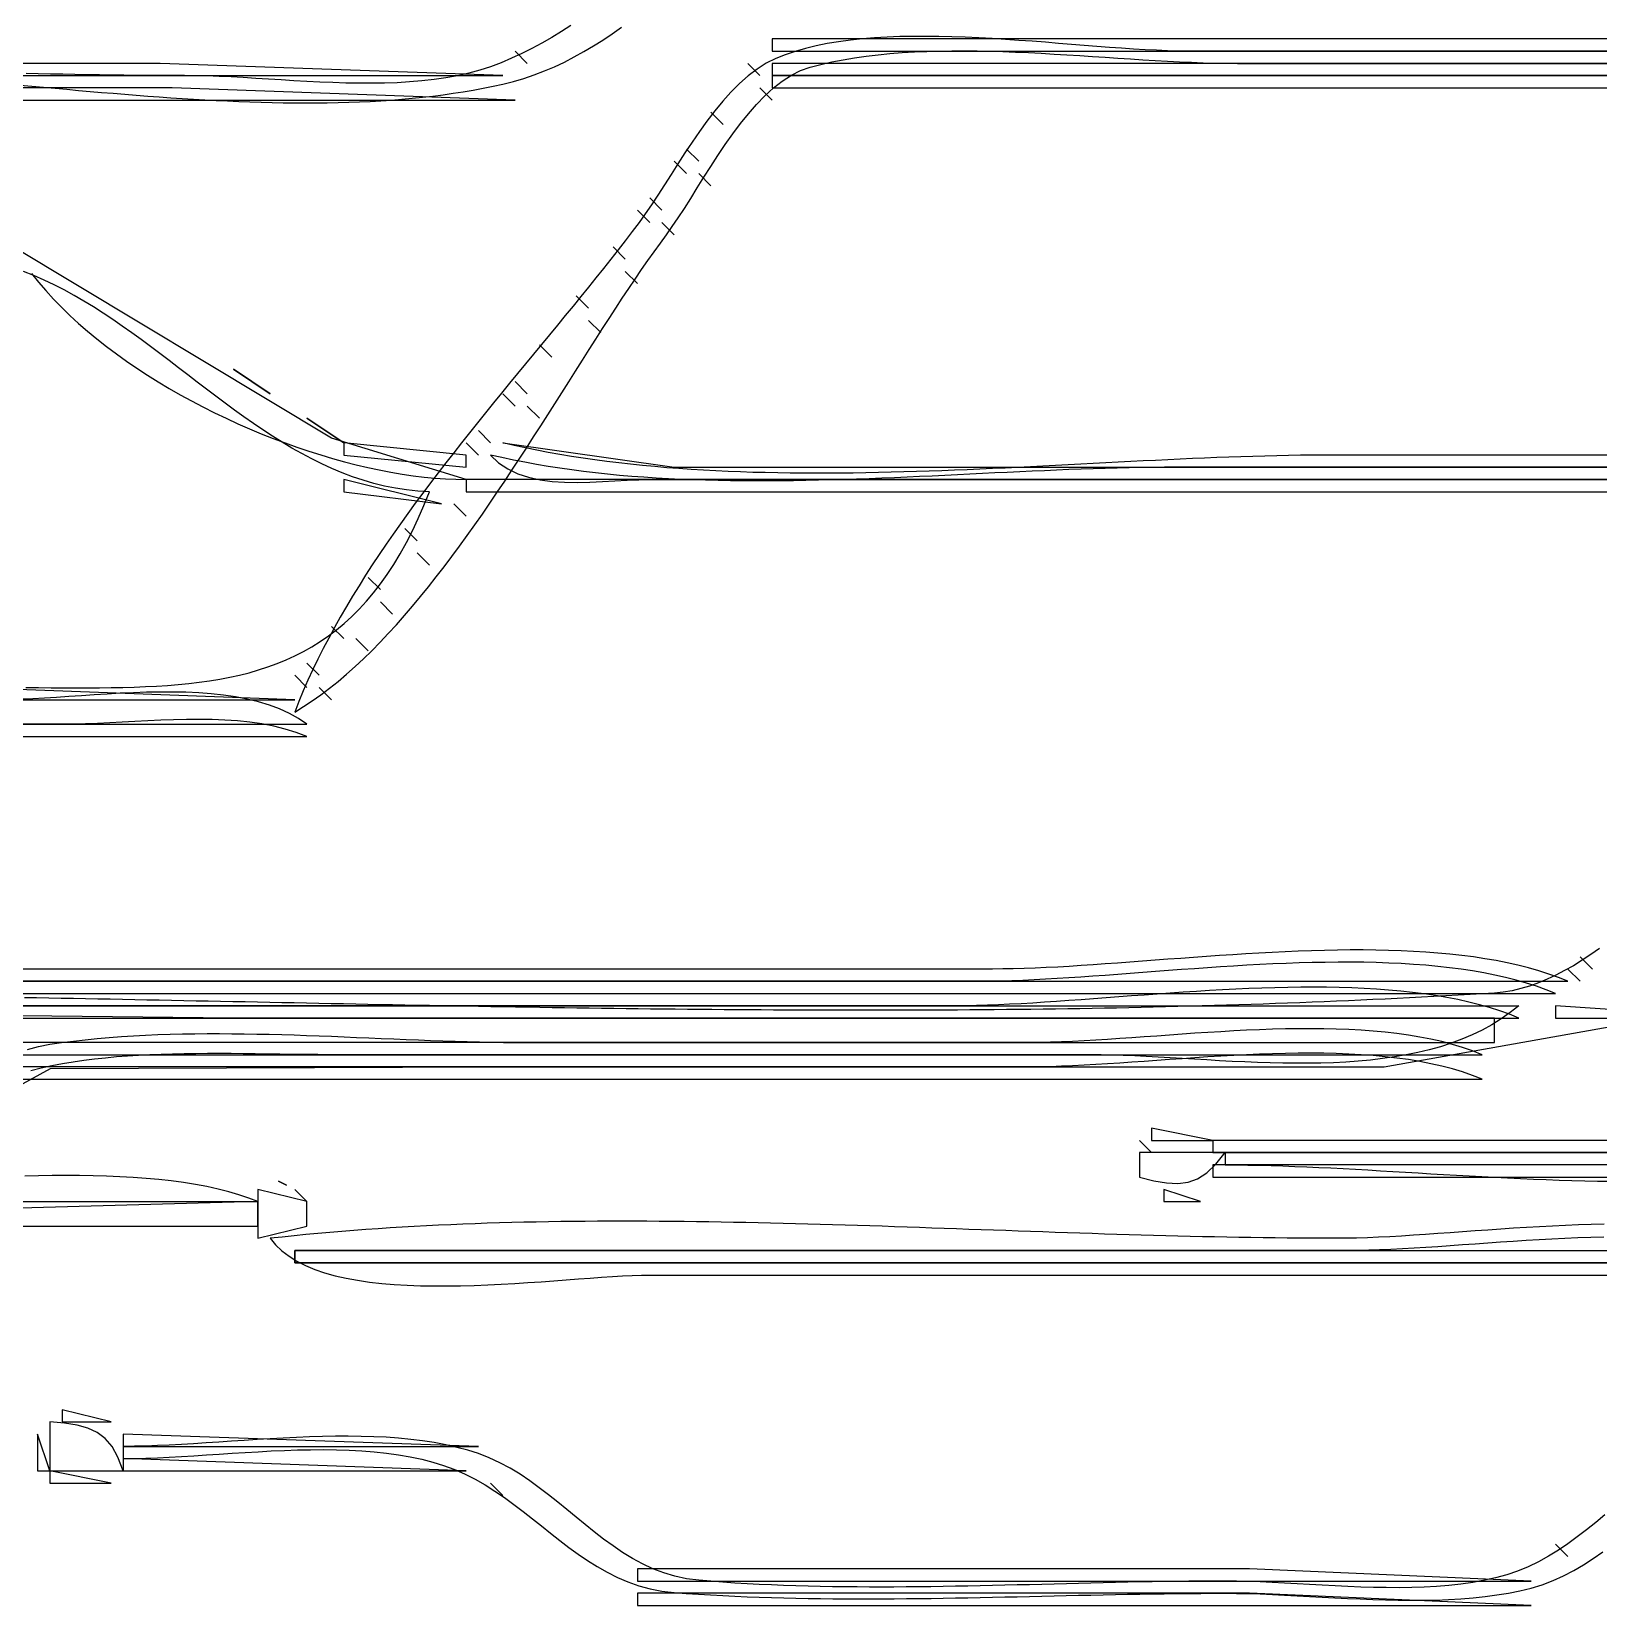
# Model space of a CAD drawing. Extents: x 0 to 1288, y 0 to 860.
# Drawn here: x 722.5 to 850.5, y 644 to 772.6 of the extents above; entities that cross this region are included whole.
import ezdxf

# ---------------------------------------------------------------- set-up
doc = ezdxf.new("R2010")
doc.units = 0
for name, color, linetype in [('C19', 19, 'CONTINUOUS'), ('C250', 250, 'CONTINUOUS'), ('C251', 251, 'CONTINUOUS'), ('C252', 252, 'CONTINUOUS'), ('C253', 253, 'CONTINUOUS'), ('C254', 254, 'CONTINUOUS'), ('C29', 29, 'CONTINUOUS'), ('C37', 37, 'CONTINUOUS'), ('C47', 47, 'CONTINUOUS'), ('C7', 7, 'CONTINUOUS')]:
    doc.layers.add(name, color=color, linetype=linetype)

msp = doc.modelspace()

# ---------------------------------------------------------------- linework, layer by layer
at = {"layer": 'C19'}
for points in [[(751, 726), (752, 725), (751, 726)], [(813, 682), (814, 681), (813, 682)]]:
    msp.add_lwpolyline(points, dxfattribs=at)
at = {"layer": 'C250'}
for points in [[(721.5788, 768.2226), (722.5315, 768.1357), (723.4835, 768.0491), (724.4347, 767.9631), (725.3849, 767.8779), (726.334, 767.7937), (727.2819, 767.711), (728.2283, 767.6298), (729.1733, 767.5506), (730.1166, 767.4736), (731.0581, 767.3991), (731.9977, 767.3273), (732.9351, 767.2585), (733.8704, 767.193), (734.8033, 767.1311), (735.7337, 767.073), (736.6614, 767.0191), (737.5864, 766.9696), (738.5085, 766.9247), (739.4275, 766.8848), (740.3433, 766.8501), (741.2557, 766.821), (742.1647, 766.7976), (743.0701, 766.7802), (743.9717, 766.7692), (744.8694, 766.7648), (745.7631, 766.7673), (746.6526, 766.7769), (747.5378, 766.794), (748.4185, 766.8188), (749.2947, 766.8516), (750.1661, 766.8926), (751.0326, 766.9422), (751.8941, 767.0005), (752.7505, 767.068), (753.6016, 767.1448), (754.4472, 767.2313), (755.2873, 767.3277), (756.1216, 767.4343), (756.9501, 767.5513), (757.7726, 767.6791), (758.589, 767.8179), (759.3991, 767.968), (760.2028, 768.1296), (761, 768.3032), (761.8682, 768.5194), (762.7235, 768.7714), (763.5665, 769.0578), (764.3977, 769.3771), (765.2175, 769.7279), (766.0266, 770.1087), (766.8253, 770.5182), (767.6144, 770.9547), (768.3941, 771.417), (769.1652, 771.9035), (769.9281, 772.4128), (770.6833, 772.9435)], [(766.5654, 773.0979), (765.7827, 772.591), (764.9903, 772.1059), (764.1877, 771.6438), (763.3742, 771.2063), (762.5493, 770.7945), (761.7124, 770.4099), (760.8628, 770.0538), (760, 769.7276), (759.1284, 769.442), (758.2285, 769.1961), (757.3024, 768.9874), (756.3525, 768.8135), (755.3812, 768.6722), (754.3906, 768.5609), (753.3832, 768.4774), (752.3612, 768.4192), (751.3269, 768.3839), (750.2827, 768.3693), (749.2309, 768.3728), (748.1738, 768.3922), (747.1137, 768.4249), (746.0529, 768.4688), (744.9937, 768.5213), (743.9385, 768.5801), (742.8895, 768.6428), (741.849, 768.7071), (740.8195, 768.7705), (739.8031, 768.8307), (738.8022, 768.8853), (737.8192, 768.9319), (736.8562, 768.9681), (735.9157, 768.9916), (735, 769), (734.0101, 769.0012), (733.019, 769.005), (732.0269, 769.0111), (731.0336, 769.0194), (730.0394, 769.0298), (729.0442, 769.0421), (728.048, 769.0562), (727.051, 769.0721), (726.0531, 769.0894), (725.0543, 769.1082), (724.0548, 769.1283), (723.0546, 769.1496), (722.0536, 769.1718)], [(781, 770), (782, 769), (781, 770)], [(768, 749), (769, 748), (768, 749)], [(764, 747), (765, 746), (764, 747)], [(745, 721), (746, 720), (745, 721)], [(691, 694), (847, 694), (846.2273, 694.3072), (845.4311, 694.5913), (844.6123, 694.8527), (843.7719, 695.0924), (842.9108, 695.3109), (842.03, 695.5091), (841.1306, 695.6876), (840.2133, 695.8471), (839.2793, 695.9885), (838.3294, 696.1124), (837.3646, 696.2195), (836.3859, 696.3105), (835.3943, 696.3863), (834.3906, 696.4474), (833.376, 696.4947), (832.3512, 696.5288), (831.3174, 696.5505), (830.2754, 696.5605), (829.2262, 696.5595), (828.1708, 696.5482), (827.1102, 696.5274), (826.0452, 696.4977), (824.9769, 696.46), (823.9063, 696.4149), (822.8342, 696.3632), (821.7617, 696.3055), (820.6897, 696.2426), (819.6191, 696.1753), (818.551, 696.1042), (817.4863, 696.03), (816.426, 695.9535), (815.371, 695.8755), (814.3223, 695.7966), (813.2808, 695.7175), (812.2475, 695.639), (811.2234, 695.5618), (810.2095, 695.4866), (809.2066, 695.4142), (808.2158, 695.3453), (807.238, 695.2805), (806.2742, 695.2206), (805.3254, 695.1664), (804.3924, 695.1186), (803.4763, 695.0778), (802.5781, 695.0448), (801.6986, 695.0204), (800.8389, 695.0052), (800, 695), (691, 695)], [(819, 682), (819, 681), (871, 681), (854, 682), (819, 682)], [(730, 658), (730, 657), (759, 657), (730, 658)], [(730, 657), (730, 656), (730.9, 656.0083), (731.8273, 656.032), (732.7795, 656.0688), (733.7543, 656.1164), (734.7493, 656.1728), (735.7622, 656.2356), (736.7906, 656.3027), (737.8322, 656.3718), (738.8846, 656.4408), (739.9455, 656.5074), (741.0126, 656.5695), (742.0834, 656.6248), (743.1556, 656.6711), (744.2269, 656.7063), (745.2949, 656.7281), (746.3573, 656.7343), (747.4117, 656.7227), (748.4558, 656.6911), (749.4872, 656.6373), (750.5036, 656.5591), (751.5026, 656.4542), (752.4818, 656.3206), (753.439, 656.1559), (754.3718, 655.9579), (755.2778, 655.7246), (756.1546, 655.4535), (757, 655.1427), (757.8813, 654.7582), (758.7329, 654.327), (759.5582, 653.855), (760.3609, 653.348), (761.1444, 652.8122), (761.9123, 652.2533), (762.6683, 651.6775), (763.4159, 651.0907), (764.1587, 650.4987), (764.9002, 649.9077), (765.644, 649.3235), (766.3937, 648.7521), (767.1528, 648.1995), (767.925, 647.6717), (768.7138, 647.1745), (769.5227, 646.714), (770.3554, 646.2961), (771.2154, 645.9268), (772.1063, 645.6121), (773.0316, 645.3578), (773.995, 645.1701), (775, 645.0548), (775.989, 644.9837), (776.9793, 644.9189), (777.971, 644.8601), (778.9639, 644.8071), (779.958, 644.7596), (780.9533, 644.7176), (781.9496, 644.6807), (782.9469, 644.6487), (783.9451, 644.6215), (784.9442, 644.5988), (785.9442, 644.5804), (786.9449, 644.5661), (787.9463, 644.5557), (788.9484, 644.549), (789.951, 644.5457), (790.9541, 644.5457), (791.9578, 644.5487), (792.9618, 644.5545), (793.9661, 644.5629), (794.9708, 644.5737), (795.9756, 644.5867), (796.9806, 644.6017), (797.9857, 644.6184), (798.9908, 644.6367), (799.996, 644.6563), (801.001, 644.677), (802.0059, 644.6986), (803.0105, 644.7209), (804.015, 644.7437), (805.019, 644.7667), (806.0227, 644.7898), (807.026, 644.8128), (808.0287, 644.8354), (809.0309, 644.8574), (810.0324, 644.8786), (811.0333, 644.8988), (812.0334, 644.9177), (813.0327, 644.9353), (814.0311, 644.9511), (815.0286, 644.9652), (816.0251, 644.9771), (817.0205, 644.9868), (818.0149, 644.994), (819.008, 644.9984), (820, 645), (820.9421, 644.9929), (821.901, 644.9729), (822.875, 644.942), (823.8625, 644.9021), (824.8621, 644.8551), (825.8722, 644.803), (826.8913, 644.7478), (827.9177, 644.6914), (828.95, 644.6357), (829.9867, 644.5826), (831.026, 644.5342), (832.0666, 644.4923), (833.1068, 644.459), (834.1452, 644.436), (835.1801, 644.4255), (836.21, 644.4293), (837.2334, 644.4494), (838.2487, 644.4878), (839.2544, 644.5463), (840.249, 644.6269), (841.2308, 644.7316), (842.1983, 644.8622), (843.1501, 645.0209), (844.0845, 645.2094), (845, 645.4298), (845.9096, 645.7028), (846.7901, 646.0343), (847.6439, 646.419), (848.4738, 646.8517), (849.2823, 647.327), (850.072, 647.8399), (850.8456, 648.3849)]]:
    msp.add_lwpolyline(points, dxfattribs=at)
at = {"layer": 'C251'}
for points in [[(672, 768), (672, 767), (762, 767), (734, 768), (672, 768)], [(776, 763), (777, 762), (776, 763)], [(722.4988, 752.8305), (723.066, 752.1252), (723.6648, 751.4295), (724.294, 750.7438), (724.9523, 750.0684), (725.6383, 749.4038), (726.3508, 748.7504), (727.0886, 748.1086), (727.8503, 747.4787), (728.6346, 746.8612), (729.4403, 746.2565), (730.266, 745.6649), (731.1106, 745.0869), (731.9727, 744.5228), (732.8509, 743.973), (733.7441, 743.438), (734.651, 742.9182), (735.5702, 742.4138), (736.5005, 741.9254), (737.4406, 741.4533), (738.3892, 740.998), (739.3451, 740.5597), (740.3069, 740.139), (741.2733, 739.7362), (742.2431, 739.3517), (743.215, 738.9858), (744.1876, 738.6391), (745.1598, 738.3119), (746.1303, 738.0046), (747.0976, 737.7176), (748.0607, 737.4512), (749.0181, 737.2059), (749.9686, 736.9822), (750.9108, 736.7802), (751.8437, 736.6006), (752.7657, 736.4436), (753.6757, 736.3097), (754.5724, 736.1993), (755.4544, 736.1127), (756.3205, 736.0503), (757.1695, 736.0126), (758, 736), (747, 739.388123), (721, 755)], [(745, 741), (748, 739), (745, 741)], [(761, 739), (775, 737), (813, 737), (968, 737)], [(968, 738), (829, 738), (828.0548, 737.9974), (827.104, 737.99), (826.1478, 737.978), (825.1862, 737.9616), (824.2195, 737.941), (823.2479, 737.9166), (822.2715, 737.8885), (821.2905, 737.857), (820.3052, 737.8223), (819.3156, 737.7848), (818.322, 737.7445), (817.3246, 737.7018), (816.3236, 737.657), (815.3191, 737.6102), (814.3112, 737.5617), (813.3003, 737.5118), (812.2865, 737.4606), (811.2699, 737.4086), (810.2508, 737.3558), (809.2293, 737.3025), (808.2056, 737.249), (807.1799, 737.1956), (806.1524, 737.1424), (805.1232, 737.0897), (804.0926, 737.0378), (803.0607, 736.9869), (802.0277, 736.9372), (800.9939, 736.889), (799.9593, 736.8426), (798.9241, 736.7982), (797.8886, 736.7559), (796.853, 736.7162), (795.8173, 736.6792), (794.7819, 736.6451), (793.7468, 736.6143), (792.7122, 736.5869), (791.6785, 736.5632), (790.6456, 736.5434), (789.6139, 736.5279), (788.5834, 736.5167), (787.5545, 736.5103), (786.5271, 736.5088), (785.5017, 736.5124), (784.4782, 736.5215), (783.457, 736.5362), (782.4382, 736.5568), (781.4219, 736.5836), (780.4084, 736.6167), (779.3978, 736.6565), (778.3904, 736.7032), (777.3863, 736.757), (776.3856, 736.8182), (775.3887, 736.887), (774.3956, 736.9637), (773.4065, 737.0485), (772.4217, 737.1416), (771.4413, 737.2433), (770.4654, 737.3539), (769.4944, 737.4736), (768.5283, 737.6026), (767.5673, 737.7411), (766.6117, 737.8895), (765.6616, 738.048), (764.7171, 738.2168), (763.7786, 738.3961), (762.8461, 738.5863), (761.9198, 738.7875), (761, 739)], [(760, 738), (760.6578, 737.3686), (761.4033, 736.8629), (762.2249, 736.4703), (763.1111, 736.1781), (764.0503, 735.9737), (765.0313, 735.8445), (766.0424, 735.7777), (767.0721, 735.7609), (768.1091, 735.7813), (769.1418, 735.8263), (770.1587, 735.8833), (771.1483, 735.9397), (772.0993, 735.9828), (773, 736), (808, 736), (936, 736)], [(930, 737), (816, 737), (815.0487, 736.997), (814.0912, 736.9885), (813.1277, 736.9748), (812.1586, 736.9562), (811.1839, 736.9331), (810.2041, 736.9058), (809.2192, 736.8747), (808.2296, 736.8401), (807.2356, 736.8024), (806.2373, 736.7619), (805.235, 736.719), (804.229, 736.674), (803.2194, 736.6274), (802.2067, 736.5794), (801.1909, 736.5303), (800.1723, 736.4806), (799.1513, 736.4307), (798.128, 736.3807), (797.1026, 736.3312), (796.0755, 736.2824), (795.0469, 736.2348), (794.017, 736.1886), (792.986, 736.1442), (791.9543, 736.1019), (790.922, 736.0622), (789.8895, 736.0254), (788.8569, 735.9918), (787.8245, 735.9617), (786.7925, 735.9356), (785.7612, 735.9137), (784.7309, 735.8965), (783.7018, 735.8842), (782.6741, 735.8773), (781.6481, 735.8761), (780.624, 735.8809), (779.602, 735.8921), (778.5825, 735.91), (777.5657, 735.9351), (776.5518, 735.9675), (775.541, 736.0078), (774.5337, 736.0562), (773.53, 736.1132), (772.5302, 736.1789), (771.5345, 736.2539), (770.5433, 736.3385), (769.5567, 736.4329), (768.5749, 736.5376), (767.5983, 736.653), (766.6271, 736.7793), (765.6615, 736.9169), (764.7018, 737.0662), (763.7482, 737.2275), (762.801, 737.4011), (761.8604, 737.5875), (760.9266, 737.787), (760, 738)], [(748, 736), (748, 735), (756, 734), (748, 736)], [(749, 723), (750, 722), (749, 723)], [(661, 716), (745, 716), (744.3087, 716.4731), (743.5639, 716.8898), (742.7697, 717.2532), (741.9299, 717.5663), (741.0485, 717.8322), (740.1296, 718.0541), (739.1772, 718.2349), (738.1951, 718.3779), (737.1874, 718.4861), (736.1581, 718.5626), (735.1112, 718.6105), (734.0506, 718.6329), (732.9803, 718.6328), (731.9044, 718.6134), (730.8267, 718.5778), (729.7514, 718.5291), (728.6823, 718.4703), (727.6234, 718.4046), (726.5788, 718.335), (725.5524, 718.2647), (724.5483, 718.1967), (723.5703, 718.1341), (722.6225, 718.0801), (721.7088, 718.0376)], [(690, 695), (848, 695), (847.2273, 695.3072), (846.4311, 695.5913), (845.6123, 695.8527), (844.7719, 696.0924), (843.9108, 696.3109), (843.03, 696.5091), (842.1306, 696.6876), (841.2133, 696.8471), (840.2793, 696.9885), (839.3294, 697.1124), (838.3646, 697.2195), (837.3859, 697.3105), (836.3943, 697.3863), (835.3906, 697.4474), (834.376, 697.4947), (833.3512, 697.5288), (832.3174, 697.5505), (831.2754, 697.5605), (830.2262, 697.5595), (829.1708, 697.5482), (828.1102, 697.5274), (827.0452, 697.4977), (825.9769, 697.46), (824.9063, 697.4149), (823.8342, 697.3632), (822.7617, 697.3055), (821.6897, 697.2426), (820.6191, 697.1753), (819.551, 697.1042), (818.4863, 697.03), (817.426, 696.9535), (816.371, 696.8755), (815.3223, 696.7966), (814.2808, 696.7175), (813.2475, 696.639), (812.2234, 696.5618), (811.2095, 696.4866), (810.2066, 696.4142), (809.2158, 696.3453), (808.238, 696.2805), (807.2742, 696.2206), (806.3254, 696.1664), (805.3924, 696.1186), (804.4763, 696.0778), (803.5781, 696.0448), (802.6986, 696.0204), (801.8389, 696.0052), (801, 696), (690, 696)], [(848, 696), (849, 695), (848, 696)], [(705, 676), (705, 675), (741, 675), (741, 677), (705, 676)], [(850.9648, 675.1552), (849.9117, 675.1316), (848.855, 675.098), (847.7959, 675.0556), (846.7357, 675.0054), (845.6759, 674.9486), (844.6177, 674.8861), (843.5624, 674.8191), (842.5114, 674.7486), (841.4661, 674.6757), (840.4278, 674.6016), (839.3978, 674.5271), (838.3775, 674.4535), (837.3682, 674.3819), (836.3712, 674.3132), (835.3878, 674.2485), (834.4195, 674.189), (833.4676, 674.1357), (832.5333, 674.0897), (831.6181, 674.0521), (830.7232, 674.0238), (829.8501, 674.0061), (829, 674), (828.02, 674.0012), (827.0385, 674.0048), (826.0554, 674.0108), (825.0708, 674.019), (824.0847, 674.0293), (823.0972, 674.0417), (822.1083, 674.0561), (821.1181, 674.0724), (820.1265, 674.0905), (819.1337, 674.1103), (818.1396, 674.1317), (817.1443, 674.1547), (816.1479, 674.1791), (815.1504, 674.2049), (814.1518, 674.232), (813.1521, 674.2603), (812.1515, 674.2897), (811.1499, 674.3202), (810.1474, 674.3516), (809.144, 674.3839), (808.1397, 674.4169), (807.1347, 674.4506), (806.1289, 674.4849), (805.1224, 674.5198), (804.1152, 674.5551), (803.1074, 674.5907), (802.099, 674.6265), (801.09, 674.6626), (800.0805, 674.6987), (799.0705, 674.7348), (798.0601, 674.7709), (797.0493, 674.8067), (796.0381, 674.8424), (795.0266, 674.8776), (794.0149, 674.9125), (793.0028, 674.9468), (791.9906, 674.9805), (790.9782, 675.0135), (789.9657, 675.0458), (788.9531, 675.0772), (787.9405, 675.1077), (786.9278, 675.1371), (785.9152, 675.1654), (784.9027, 675.1925), (783.8903, 675.2183), (782.8781, 675.2427), (781.866, 675.2657), (780.8542, 675.2872), (779.8426, 675.307), (778.8314, 675.325), (777.8205, 675.3413), (776.81, 675.3557), (775.8, 675.3681), (774.7904, 675.3784), (773.7814, 675.3866), (772.7728, 675.3926), (771.7649, 675.3962), (770.7576, 675.3975), (769.751, 675.3962), (768.7451, 675.3924), (767.74, 675.3859), (766.7356, 675.3766), (765.7321, 675.3645), (764.7294, 675.3495), (763.7277, 675.3315), (762.7269, 675.3104), (761.7271, 675.2861), (760.7283, 675.2585), (759.7306, 675.2276), (758.734, 675.1932), (757.7385, 675.1554), (756.7443, 675.1139), (755.7512, 675.0687), (754.7595, 675.0197), (753.769, 674.9669), (752.7799, 674.9101), (751.7922, 674.8493), (750.8059, 674.7843), (749.821, 674.7152), (748.8377, 674.6417), (747.8559, 674.5639), (746.8757, 674.4816), (745.8972, 674.3947), (744.9203, 674.3032), (743.9451, 674.2069), (742.9716, 674.1059), (742, 674)], [(742, 674), (742.4427, 673.462), (742.9561, 672.9726), (743.5364, 672.5299), (744.1794, 672.1319), (744.8813, 671.7765), (745.638, 671.4617), (746.4457, 671.1856), (747.3003, 670.946), (748.1978, 670.7411), (749.1344, 670.5688), (750.106, 670.4271), (751.1087, 670.314), (752.1384, 670.2275), (753.1914, 670.1656), (754.2635, 670.1262), (755.3507, 670.1074), (756.4493, 670.1072), (757.5551, 670.1236), (758.6642, 670.1545), (759.7726, 670.1979), (760.8764, 670.2519), (761.9717, 670.3144), (763.0543, 670.3834), (764.1204, 670.457), (765.1661, 670.5331), (766.1872, 670.6097), (767.18, 670.6848), (768.1403, 670.7563), (769.0643, 670.8224), (769.948, 670.881), (770.7873, 670.93), (771.5784, 670.9675), (772.3173, 670.9915), (773, 671), (866, 671)], [(850.9263, 674.105), (849.8731, 674.0775), (848.8168, 674.0404), (847.7587, 673.9947), (846.7002, 673.9416), (845.6428, 673.8822), (844.5878, 673.8177), (843.5366, 673.7492), (842.4906, 673.6778), (841.4512, 673.6046), (840.4199, 673.5308), (839.3978, 673.4575), (838.3866, 673.3858), (837.3875, 673.3168), (836.402, 673.2518), (835.4314, 673.1918), (834.4772, 673.1378), (833.5407, 673.0912), (832.6234, 673.053), (831.7265, 673.0243), (830.8516, 673.0062), (830, 673), (744, 673)], [(866, 672), (744, 672), (744, 673), (867, 673)], [(744, 673), (744, 672), (867, 672)], [(725, 660), (725, 659), (729, 659), (725, 660)], [(851.0096, 651.3968), (850.2704, 650.783), (849.5242, 650.1832), (848.7686, 649.6026), (848.0009, 649.0466), (847.2187, 648.5201), (846.4194, 648.0285), (845.6004, 647.5769), (844.7592, 647.1704), (843.8932, 646.8143), (843, 646.5138), (842.0991, 646.2683), (841.1742, 646.0606), (840.2273, 645.8882), (839.2607, 645.7486), (838.2765, 645.6393), (837.2769, 645.5578), (836.2639, 645.5016), (835.2398, 645.4681), (834.2067, 645.455), (833.1667, 645.4596), (832.122, 645.4795), (831.0747, 645.5122), (830.027, 645.5552), (828.9811, 645.6059), (827.939, 645.6619), (826.9029, 645.7207), (825.8751, 645.7798), (824.8575, 645.8366), (823.8525, 645.8888), (822.862, 645.9337), (821.8884, 645.9688), (820.9336, 645.9918), (820, 646), (819.0103, 645.9981), (818.0191, 645.9929), (817.0262, 645.9844), (816.0319, 645.973), (815.0361, 645.9589), (814.0391, 645.9424), (813.0408, 645.9238), (812.0413, 645.9033), (811.0408, 645.8812), (810.0393, 645.8578), (809.0369, 645.8333), (808.0337, 645.8079), (807.0298, 645.782), (806.0252, 645.7558), (805.0201, 645.7296), (804.0145, 645.7036), (803.0085, 645.6782), (802.0023, 645.6535), (800.9958, 645.6298), (799.9892, 645.6074), (798.9826, 645.5866), (797.976, 645.5676), (796.9696, 645.5507), (795.9633, 645.5362), (794.9574, 645.5243), (793.9518, 645.5152), (792.9468, 645.5093), (791.9423, 645.5069), (790.9384, 645.508), (789.9353, 645.5132), (788.9329, 645.5225), (787.9315, 645.5363), (786.9311, 645.5548), (785.9317, 645.5784), (784.9336, 645.6072), (783.9366, 645.6415), (782.941, 645.6816), (781.9468, 645.7277), (780.9541, 645.7802), (779.9629, 645.8393), (778.9735, 645.9052), (777.9858, 645.9782), (777, 646.0586), (776.0092, 646.186), (775.0587, 646.3908), (774.1449, 646.6663), (773.2641, 647.0058), (772.4129, 647.4025), (771.5876, 647.8498), (770.7847, 648.341), (770.0005, 648.8694), (769.2317, 649.4281), (768.4745, 650.0107), (767.7254, 650.6102), (766.9809, 651.2201), (766.2373, 651.8336), (765.4911, 652.444), (764.7388, 653.0446), (763.9767, 653.6287), (763.2013, 654.1896), (762.4091, 654.7206), (761.5964, 655.2149), (760.7597, 655.6659), (759.8954, 656.0669), (759, 656.4112), (758.1397, 656.6845), (757.2526, 656.9236), (756.3407, 657.1304), (755.4057, 657.3066), (754.4496, 657.454), (753.4741, 657.5745), (752.4812, 657.6697), (751.4728, 657.7415), (750.4506, 657.7916), (749.4166, 657.8219), (748.3726, 657.8341), (747.3205, 657.83), (746.2622, 657.8115), (745.1994, 657.7802), (744.1341, 657.738), (743.0682, 657.6866), (742.0035, 657.6279), (740.9419, 657.5636), (739.8852, 657.4956), (738.8353, 657.4255), (737.794, 657.3552), (736.7633, 657.2866), (735.745, 657.2212), (734.741, 657.1611), (733.7531, 657.1078), (732.7831, 657.0633), (731.8331, 657.0293), (730.9047, 657.0076), (730, 657)], [(847, 649), (848, 648), (847, 649)], [(772, 647), (772, 646), (845, 646), (822, 647), (772, 647)], [(772, 645), (772, 644), (845, 644), (822, 645), (772, 645)]]:
    msp.add_lwpolyline(points, dxfattribs=at)
at = {"layer": 'C252'}
for points in [[(896, 771), (817, 771), (816.1629, 771.0077), (815.294, 771.0299), (814.3953, 771.0651), (813.4689, 771.1118), (812.5169, 771.1684), (811.5415, 771.2336), (810.5448, 771.3057), (809.5288, 771.3832), (808.4958, 771.4648), (807.4478, 771.5487), (806.3869, 771.6337), (805.3152, 771.7181), (804.2349, 771.8004), (803.1481, 771.8793), (802.0569, 771.953), (800.9634, 772.0202), (799.8697, 772.0794), (798.7779, 772.129), (797.6902, 772.1675), (796.6087, 772.1935), (795.5355, 772.2054), (794.4727, 772.2017), (793.4223, 772.181), (792.3867, 772.1417), (791.3677, 772.0823), (790.3677, 772.0013), (789.3886, 771.8973), (788.4326, 771.7687), (787.5018, 771.614), (786.5983, 771.4317), (785.7243, 771.2203), (784.8818, 770.9783), (784.0731, 770.7042), (783.3001, 770.3966), (782.5219, 770.0084), (781.7668, 769.5306), (781.0341, 768.9722), (780.3228, 768.3421), (779.6321, 767.6491), (778.961, 766.9024), (778.3088, 766.1107), (777.6745, 765.2832), (777.0573, 764.4286), (776.4562, 763.5561), (775.8705, 762.6744), (775.2993, 761.7926), (774.7416, 760.9196), (774.1966, 760.0644), (773.6635, 759.2358), (773.1413, 758.4429), (772.6293, 757.6947), (772.1265, 757), (771.5644, 756.2557), (770.9915, 755.5076), (770.4086, 754.7557), (769.8162, 754.0001), (769.215, 753.2408), (768.6056, 752.4779), (767.9888, 751.7114), (767.3652, 750.9414), (766.7354, 750.168), (766.1001, 749.3911), (765.4599, 748.6109), (764.8155, 747.8273), (764.1676, 747.0405), (763.5167, 746.2505), (762.8637, 745.4574), (762.209, 744.6612), (761.5534, 743.8619), (760.8975, 743.0597), (760.242, 742.2545), (759.5875, 741.4464), (758.9348, 740.6355), (758.2843, 739.8219), (757.6369, 739.0055), (756.9931, 738.1864), (756.3536, 737.3648), (755.719, 736.5406), (755.0901, 735.7138), (754.4675, 734.8847), (753.8518, 734.0531), (753.2436, 733.2192), (752.6437, 732.383), (752.0527, 731.5445), (751.4712, 730.7039), (750.8999, 729.8611), (750.3395, 729.0163), (749.7906, 728.1694), (749.2539, 727.3206), (748.7299, 726.4698), (748.2195, 725.6172), (747.7231, 724.7627), (747.2416, 723.9065), (746.7755, 723.0486), (746.3255, 722.189), (745.8922, 721.3279), (745.4763, 720.4652), (745.0785, 719.601), (744.6994, 718.7353), (744.3397, 717.8683), (744, 717)], [(671, 770), (671, 769), (761, 769), (733, 770), (671, 770)], [(783, 770), (783, 769), (933, 769)], [(888, 770), (783, 770)], [(772, 758), (773, 757), (772, 758)], [(774, 757), (775, 756), (774, 757)], [(770, 755), (771, 754), (770, 755)], [(767, 751), (768, 750), (767, 751)], [(739, 745), (742, 743), (739, 745)], [(761, 743), (762, 742), (761, 743)], [(763, 742), (764, 741), (763, 742)], [(759, 740), (760, 739), (759, 740)], [(748, 739), (748, 738), (758, 737), (758, 738), (748, 739)], [(758, 736), (758, 735), (967, 735), (947, 736), (905, 736), (758, 736)], [(750, 728), (751, 727), (750, 728)], [(747, 724), (748, 723), (747, 724)], [(657, 719), (657, 718), (744, 718), (717, 719), (657, 719)], [(746, 719), (747, 718), (746, 719)], [(847, 693), (847, 692), (862, 692), (847, 693)], [(720, 687), (841, 687), (840.2133, 687.3094), (839.3997, 687.5901), (838.5608, 687.843), (837.6979, 688.0693), (836.8123, 688.2702), (835.9054, 688.4467), (834.9787, 688.6), (834.0336, 688.7313), (833.0714, 688.8415), (832.0935, 688.932), (831.1013, 689.0038), (830.0962, 689.058), (829.0797, 689.0957), (828.053, 689.1182), (827.0176, 689.1265), (825.9749, 689.1217), (824.9262, 689.105), (823.873, 689.0775), (822.8167, 689.0404), (821.7586, 688.9947), (820.7002, 688.9416), (819.6428, 688.8822), (818.5878, 688.8177), (817.5366, 688.7492), (816.4906, 688.6778), (815.4512, 688.6046), (814.4198, 688.5308), (813.3978, 688.4575), (812.3866, 688.3858), (811.3875, 688.3168), (810.402, 688.2518), (809.4314, 688.1918), (808.4772, 688.1378), (807.5407, 688.0912), (806.6233, 688.053), (805.7265, 688.0243), (804.8516, 688.0062), (804, 688), (720, 688)], [(820, 681), (820, 680), (820.9235, 679.9962), (821.8574, 679.9852), (822.8011, 679.9675), (823.7542, 679.9436), (824.7163, 679.9139), (825.6869, 679.8789), (826.6656, 679.839), (827.6521, 679.7948), (828.6458, 679.7467), (829.6463, 679.6952), (830.6532, 679.6408), (831.666, 679.584), (832.6844, 679.5251), (833.7079, 679.4648), (834.7361, 679.4034), (835.7684, 679.3415), (836.8046, 679.2794), (837.8442, 679.2178), (838.8867, 679.1571), (839.9317, 679.0977), (840.9788, 679.0401), (842.0275, 678.9848), (843.0774, 678.9323), (844.1282, 678.883), (845.1792, 678.8375), (846.2302, 678.7961), (847.2807, 678.7594), (848.3302, 678.7279), (849.3784, 678.702), (850.4248, 678.6821), (851.4689, 678.6689)], [(873, 681), (820, 681)], [(819, 680), (819, 679), (871, 679), (854, 680), (819, 680)], [(741, 678), (741, 674), (745, 675), (745, 677), (741, 678)], [(742.666687, 678.666687), (743.333313, 678.333313), (742.666687, 678.666687)], [(744, 678), (745, 677), (744, 678)], [(815, 678), (815, 677), (818, 677), (815, 678)], [(724, 659), (724, 655), (730, 655), (729.5665, 656.1146), (729.0783, 656.9892), (728.5176, 657.6559), (727.8665, 658.147), (727.107, 658.4947), (726.2214, 658.7313), (725.1916, 658.8889), (724, 659)], [(723, 658), (723, 655), (724, 655), (723, 658)], [(730, 656), (730, 655), (758, 655), (730, 656)], [(724, 655), (724, 654), (729, 654), (724, 655)], [(760, 654), (761, 653), (760, 654)]]:
    msp.add_lwpolyline(points, dxfattribs=at)
at = {"layer": 'C253'}
for points in [[(762, 771), (763, 770), (762, 771)], [(782, 768), (783, 767), (782, 768)], [(783, 769), (783, 768), (933, 768)], [(888, 769), (783, 769)], [(775, 762), (776, 761), (775, 762)], [(773, 759), (774, 758), (773, 759)], [(771, 753), (772, 752), (771, 753)], [(762, 744), (763, 743), (762, 744)], [(758, 739), (759, 738), (758, 739)], [(757, 734), (758, 733), (757, 734)], [(753, 732), (754, 731), (753, 732)], [(754, 730), (755, 729), (754, 730)], [(744, 720), (745, 719), (744, 720)], [(691, 715), (745, 715), (744.1262, 715.3314), (743.2193, 715.6099), (742.2825, 715.8393), (741.3192, 716.0236), (740.3326, 716.1665), (739.3261, 716.2721), (738.3031, 716.3441), (737.2667, 716.3865), (736.2204, 716.4032), (735.1674, 716.398), (734.1111, 716.3749), (733.0547, 716.3377), (732.0016, 716.2903), (730.9551, 716.2366), (729.9185, 716.1805), (728.8951, 716.1259), (727.8883, 716.0766), (726.9012, 716.0366), (725.9374, 716.0098), (725, 716), (681, 716)], [(850.591, 697.6728), (849.8775, 697.1795), (849.1637, 696.7135), (848.4494, 696.277), (847.7348, 695.8721), (847.0196, 695.5013), (846.304, 695.1666), (845.588, 694.8703), (844.8714, 694.6147), (844.1544, 694.402), (843.4368, 694.2345), (842.7186, 694.1143), (842, 694.0439), (841.0084, 693.9827), (840.0166, 693.9231), (839.0245, 693.8652), (838.0321, 693.8087), (837.0394, 693.7539), (836.0463, 693.7005), (835.0531, 693.6487), (834.0595, 693.5984), (833.0656, 693.5495), (832.0715, 693.5021), (831.0771, 693.4562), (830.0824, 693.4117), (829.0875, 693.3686), (828.0923, 693.3269), (827.0968, 693.2867), (826.1011, 693.2477), (825.1052, 693.2102), (824.109, 693.174), (823.1125, 693.1391), (822.1158, 693.1055), (821.1189, 693.0732), (820.1218, 693.0422), (819.1244, 693.0125), (818.1268, 692.984), (817.129, 692.9567), (816.131, 692.9306), (815.1328, 692.9058), (814.1344, 692.8821), (813.1357, 692.8596), (812.1369, 692.8383), (811.1379, 692.818), (810.1386, 692.799), (809.1392, 692.781), (808.1397, 692.7641), (807.1399, 692.7482), (806.1399, 692.7335), (805.1398, 692.7197), (804.1396, 692.7071), (803.1391, 692.6954), (802.1385, 692.6847), (801.1378, 692.675), (800.1368, 692.6662), (799.1358, 692.6584), (798.1346, 692.6515), (797.1333, 692.6456), (796.1318, 692.6405), (795.1302, 692.6363), (794.1284, 692.633), (793.1266, 692.6306), (792.1246, 692.629), (791.1225, 692.6282), (790.1203, 692.6282), (789.1179, 692.629), (788.1155, 692.6306), (787.113, 692.633), (786.1104, 692.636), (785.1076, 692.6398), (784.1048, 692.6444), (783.1019, 692.6496), (782.099, 692.6555), (781.0959, 692.6621), (780.0928, 692.6693), (779.0896, 692.6771), (778.0863, 692.6856), (777.083, 692.6946), (776.0796, 692.7043), (775.0762, 692.7145), (774.0727, 692.7253), (773.0691, 692.7366), (772.0655, 692.7484), (771.0619, 692.7608), (770.0583, 692.7736), (769.0546, 692.7869), (768.0509, 692.8007), (767.0471, 692.8149), (766.0433, 692.8296), (765.0396, 692.8446), (764.0358, 692.8601), (763.032, 692.8759), (762.0282, 692.8921), (761.0244, 692.9087), (760.0206, 692.9256), (759.0168, 692.9428), (758.013, 692.9603), (757.0092, 692.9781), (756.0055, 692.9961), (755.0018, 693.0144), (753.9981, 693.033), (752.9944, 693.0518), (751.9908, 693.0708), (750.9872, 693.09), (749.9836, 693.1093), (748.9801, 693.1288), (747.9766, 693.1485), (746.9732, 693.1683), (745.9699, 693.1882), (744.9666, 693.2082), (743.9634, 693.2283), (742.9602, 693.2485), (741.9571, 693.2687), (740.9541, 693.2889), (739.9512, 693.3092), (738.9484, 693.3295), (737.9456, 693.3497), (736.943, 693.3699), (735.9404, 693.3901), (734.938, 693.4103), (733.9356, 693.4303), (732.9333, 693.4503), (731.9312, 693.4701), (730.9292, 693.4899), (729.9273, 693.5094), (728.9255, 693.5289), (727.9239, 693.5482), (726.9223, 693.5672), (725.921, 693.5861), (724.9197, 693.6048), (723.9186, 693.6232), (722.9176, 693.6414), (721.9168, 693.6593)], [(689, 693), (844, 693), (843.2957, 692.4403), (842.5605, 691.9244), (841.7959, 691.4507), (841.0034, 691.0176), (840.1844, 690.6235), (839.3405, 690.2668), (838.4732, 689.9458), (837.5839, 689.659), (836.6743, 689.4048), (835.7457, 689.1816), (834.7997, 688.9877), (833.8377, 688.8216), (832.8613, 688.6816), (831.872, 688.5662), (830.8713, 688.4738), (829.8607, 688.4026), (828.8416, 688.3513), (827.8156, 688.318), (826.7841, 688.3013), (825.7488, 688.2996), (824.711, 688.3111), (823.6722, 688.3344), (822.6341, 688.3678), (821.598, 688.4097), (820.5655, 688.4585), (819.5381, 688.5127), (818.5172, 688.5705), (817.5044, 688.6305), (816.5012, 688.6909), (815.509, 688.7502), (814.5295, 688.8069), (813.5639, 688.8592), (812.614, 688.9056), (811.6811, 688.9445), (810.7668, 688.9742), (809.8726, 688.9933), (809, 689), (748, 689), (746.9377, 689.0023), (745.8862, 689.0088), (744.8454, 689.0183), (743.8148, 689.0301), (742.7944, 689.043), (741.7839, 689.0563), (740.783, 689.0688), (739.7915, 689.0796), (738.8092, 689.0879), (737.8359, 689.0925), (736.8713, 689.0927), (735.9151, 689.0873), (734.9673, 689.0755), (734.0274, 689.0563), (733.0954, 689.0287), (732.1709, 688.9918), (731.2538, 688.9446), (730.3437, 688.8862), (729.4405, 688.8156), (728.544, 688.7319), (727.6539, 688.634), (726.7699, 688.5211), (725.8919, 688.3921), (725.0196, 688.2462), (724.1527, 688.0823), (723.2912, 687.8995), (722.4346, 687.6969)], [(706, 678), (724.039368, 687.866516), (760, 688), (833, 688), (861, 693)], [(814, 683), (814, 682), (819, 682), (814, 683)], [(813, 681), (813, 679), (814.174, 678.7095), (815.2109, 678.5296), (816.1365, 678.4824), (816.9767, 678.5895), (817.7572, 678.8729), (818.5041, 679.3546), (819.243, 680.0563), (820, 681), (813, 681)], [(708, 677), (741, 677), (740.2448, 677.2945), (739.4473, 677.5634), (738.6102, 677.8075), (737.7359, 678.0278), (736.8271, 678.2251), (735.8864, 678.4004), (734.9165, 678.5544), (733.9199, 678.6881), (732.8993, 678.8023), (731.8574, 678.898), (730.7966, 678.976), (729.7196, 679.0371), (728.6291, 679.0824), (727.5276, 679.1126), (726.4178, 679.1286), (725.3023, 679.1314), (724.1837, 679.1217), (723.0646, 679.1006), (721.9477, 679.0688)]]:
    msp.add_lwpolyline(points, dxfattribs=at)
at = {"layer": 'C254'}
for points in [[(849, 697), (850, 696), (849, 697)], [(690, 692), (793, 692), (844, 692), (843.2261, 692.3074), (842.4284, 692.5911), (841.6079, 692.8519), (840.7655, 693.0904), (839.9022, 693.3075), (839.0191, 693.5038), (838.1172, 693.6802), (837.1973, 693.8374), (836.2606, 693.976), (835.308, 694.097), (834.3405, 694.2011), (833.3591, 694.2889), (832.3649, 694.3612), (831.3587, 694.4189), (830.3416, 694.4626), (829.3147, 694.4932), (828.2788, 694.5112), (827.235, 694.5176), (826.1843, 694.5131), (825.1277, 694.4984), (824.0662, 694.4742), (823.0007, 694.4414), (821.9323, 694.4006), (820.8619, 694.3526), (819.7907, 694.2983), (818.7194, 694.2382), (817.6493, 694.1733), (816.5811, 694.1041), (815.516, 694.0316), (814.455, 693.9564), (813.399, 693.8793), (812.349, 693.801), (811.306, 693.7224), (810.2711, 693.644), (809.2452, 693.5668), (808.2292, 693.4914), (807.2243, 693.4187), (806.2315, 693.3493), (805.2516, 693.284), (804.2857, 693.2236), (803.3348, 693.1688), (802.3998, 693.1203), (801.4819, 693.079), (800.582, 693.0455), (799.701, 693.0207), (798.84, 693.0053), (798, 693), (690, 693)], [(720, 689), (841, 689), (840.2133, 689.3094), (839.3997, 689.5901), (838.5608, 689.843), (837.6979, 690.0693), (836.8123, 690.2702), (835.9054, 690.4467), (834.9787, 690.6), (834.0336, 690.7313), (833.0714, 690.8415), (832.0935, 690.932), (831.1013, 691.0038), (830.0962, 691.058), (829.0797, 691.0957), (828.053, 691.1182), (827.0176, 691.1265), (825.9749, 691.1217), (824.9262, 691.105), (823.873, 691.0775), (822.8167, 691.0404), (821.7586, 690.9947), (820.7002, 690.9416), (819.6428, 690.8822), (818.5878, 690.8177), (817.5366, 690.7492), (816.4906, 690.6778), (815.4512, 690.6046), (814.4198, 690.5308), (813.3978, 690.4575), (812.3866, 690.3858), (811.3875, 690.3168), (810.402, 690.2518), (809.4314, 690.1918), (808.4772, 690.1378), (807.5407, 690.0912), (806.6233, 690.053), (805.7265, 690.0243), (804.8516, 690.0062), (804, 690), (720, 690)]]:
    msp.add_lwpolyline(points, dxfattribs=at)
at = {"layer": 'C29'}
for points in [[(786.1041, 769.6821), (786.9856, 769.9107), (787.8856, 770.1143), (788.8031, 770.2941), (789.7369, 770.4512), (790.686, 770.5866), (791.6493, 770.7014), (792.6258, 770.7968), (793.6143, 770.8737), (794.614, 770.9334), (795.6236, 770.9769), (796.6421, 771.0053), (797.6684, 771.0197), (798.7016, 771.0212), (799.7405, 771.0108), (800.784, 770.9897), (801.8312, 770.959), (802.8809, 770.9198), (803.9321, 770.8731), (804.9837, 770.8201), (806.0347, 770.7618), (807.0839, 770.6993), (808.1304, 770.6338), (809.1731, 770.5662), (810.2109, 770.4978), (811.2427, 770.4297), (812.2675, 770.3628), (813.2842, 770.2983), (814.2918, 770.2373), (815.2892, 770.1809), (816.2754, 770.1302), (817.2492, 770.0862), (818.2096, 770.0501), (819.1556, 770.023), (820.0861, 770.0059), (821, 770), (897, 770)], [(744, 717), (744.719, 717.4404), (745.4331, 717.9126), (746.1423, 718.4154), (746.8465, 718.9476), (747.546, 719.5081), (748.2405, 720.0959), (748.9302, 720.7097), (749.6152, 721.3486), (750.2953, 722.0114), (750.9708, 722.6969), (751.6414, 723.4041), (752.3074, 724.1318), (752.9687, 724.8789), (753.6254, 725.6444), (754.2774, 726.4271), (754.9248, 727.2258), (755.5677, 728.0395), (756.206, 728.8671), (756.8397, 729.7074), (757.469, 730.5594), (758.0938, 731.4218), (758.7141, 732.2937), (759.33, 733.1738), (759.9415, 734.0612), (760.5486, 734.9545), (761.1513, 735.8529), (761.7497, 736.755), (762.3438, 737.6599), (762.9336, 738.5664), (763.5192, 739.4734), (764.1005, 740.3797), (764.6776, 741.2843), (765.2505, 742.1861), (765.8193, 743.0838), (766.3839, 743.9766), (766.9444, 744.8631), (767.5008, 745.7423), (768.0532, 746.613), (768.6015, 747.4743), (769.1458, 748.3249), (769.6861, 749.1637), (770.2225, 749.9897), (770.7549, 750.8016), (771.2833, 751.5985), (771.8079, 752.3791), (772.3287, 753.1424), (772.8455, 753.8872), (773.3586, 754.6125), (773.8679, 755.3171), (774.3734, 756), (774.8459, 756.6558), (775.3329, 757.3755), (775.8345, 758.1489), (776.3512, 758.9662), (776.8831, 759.8173), (777.4307, 760.6921), (777.9941, 761.5808), (778.5737, 762.4732), (779.1699, 763.3595), (779.7828, 764.2296), (780.4128, 765.0735), (781.0602, 765.8812), (781.7253, 766.6427), (782.4084, 767.3481), (783.1098, 767.9872), (783.8297, 768.5502), (784.5686, 769.027), (785.3266, 769.4076), (786.1042, 769.6821)]]:
    msp.add_lwpolyline(points, dxfattribs=at)
at = {"layer": 'C37'}
msp.add_lwpolyline([(777, 761), (778, 760), (777, 761)], dxfattribs=at)
at = {"layer": 'C47'}
for points in [[(783, 772), (783, 771), (932, 771)], [(887, 772), (783, 772)], [(778, 766), (779, 765), (778, 766)]]:
    msp.add_lwpolyline(points, dxfattribs=at)
at = {"layer": 'C7'}
for points in [[(722.0451, 718.9984), (723.0779, 718.9946), (724.0982, 718.9899), (725.1062, 718.9856), (726.1015, 718.9828), (727.0843, 718.983), (728.0545, 718.9874), (729.012, 718.9973), (729.9567, 719.014), (730.8887, 719.0388), (731.8077, 719.0729), (732.7139, 719.1177), (733.607, 719.1744), (734.4872, 719.2444), (735.3542, 719.3288), (736.2081, 719.4291), (737.0489, 719.5464), (737.8763, 719.6822), (738.6904, 719.8376), (739.4912, 720.0139), (740.2786, 720.2125), (741.0524, 720.4346), (741.8127, 720.6816), (742.5595, 720.9546), (743.2925, 721.2551), (744.0119, 721.5842), (744.7175, 721.9433), (745.4093, 722.3336), (746.0872, 722.7565), (746.7511, 723.2133), (747.4011, 723.7051), (748.037, 724.2334), (748.6588, 724.7993), (749.2665, 725.4043), (749.8599, 726.0495), (750.4391, 726.7363), (751.0039, 727.4659), (751.5544, 728.2396), (752.0904, 729.0588), (752.6119, 729.9247), (753.1189, 730.8386), (753.6112, 731.8018), (754.0889, 732.8156), (754.5518, 733.8812), (755, 735), (754.0628, 735.0525), (753.1403, 735.149), (752.2317, 735.2874), (751.3365, 735.4659), (750.4539, 735.6826), (749.5835, 735.9356), (748.7245, 736.223), (747.8763, 736.5429), (747.0383, 736.8935), (746.2099, 737.2728), (745.3905, 737.679), (744.5793, 738.1102), (743.7759, 738.5645), (742.9795, 739.04), (742.1895, 739.5348), (741.4054, 740.047), (740.6264, 740.5748), (739.852, 741.1162), (739.0815, 741.6694), (738.3143, 742.2324), (737.5497, 742.8035), (736.7872, 743.3806), (736.0262, 743.962), (735.2659, 744.5457), (734.5057, 745.1298), (733.7451, 745.7125), (732.9834, 746.2918), (732.22, 746.8659), (731.4543, 747.4329), (730.6855, 747.9909), (729.9132, 748.538), (729.1366, 749.0724), (728.3551, 749.592), (727.5682, 750.0952), (726.7752, 750.5799), (725.9754, 751.0442), (725.1682, 751.4863), (724.3531, 751.9044), (723.5293, 752.2964), (722.6963, 752.6606), (721.8534, 752.995)], [(722.1808, 689.4303), (723.0751, 689.6751), (724, 689.8526), (724.9596, 689.9897), (725.9251, 690.1132), (726.8961, 690.2236), (727.8722, 690.3214), (728.8533, 690.4071), (729.8389, 690.4814), (730.8289, 690.5446), (731.8228, 690.5974), (732.8205, 690.6404), (733.8216, 690.6739), (734.8258, 690.6987), (735.8328, 690.7151), (736.8423, 690.7239), (737.854, 690.7254), (738.8677, 690.7203), (739.883, 690.709), (740.8996, 690.6922), (741.9173, 690.6703), (742.9357, 690.6439), (743.9545, 690.6135), (744.9735, 690.5798), (745.9923, 690.5431), (747.0106, 690.5041), (748.0282, 690.4632), (749.0448, 690.4211), (750.06, 690.3783), (751.0736, 690.3353), (752.0852, 690.2926), (753.0946, 690.2508), (754.1014, 690.2104), (755.1055, 690.172), (756.1064, 690.1361), (757.1038, 690.1032), (758.0976, 690.0739), (759.0873, 690.0487), (760.0727, 690.0282), (761.0534, 690.0129), (762.0293, 690.0033), (763, 690), (842, 690), (842, 692), (739, 692), (692, 692.51001)]]:
    msp.add_lwpolyline(points, dxfattribs=at)

doc.saveas('drawing.dxf')
